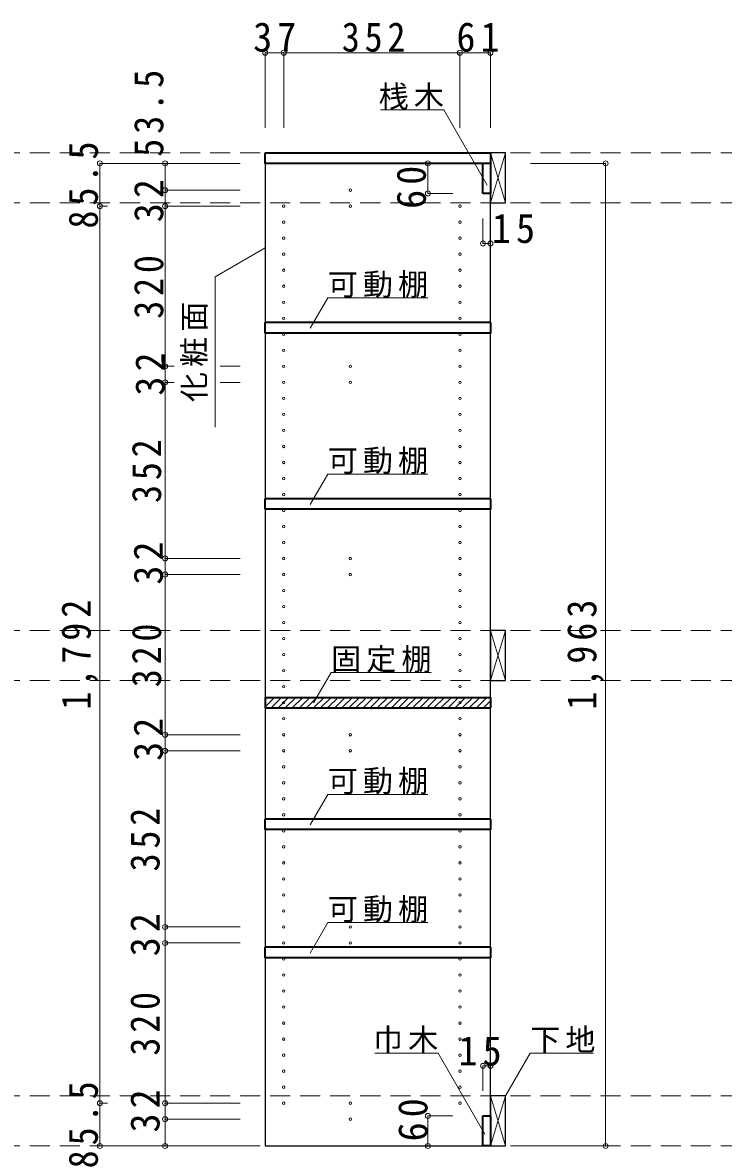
# Model space of a CAD drawing. Units: millimetres, scale not verified. Extents: x -3922 to 3878, y -2932 to 2722.
# Drawn here: x -632 to 768, y -1724 to 533 of the extents above; entities that cross this region are included whole.
import ezdxf

# ---------------------------------------------------------------- set-up
doc = ezdxf.new("R2010")
doc.units = ezdxf.units.MM
doc.header["$LTSCALE"] = 20
doc.header["$PDMODE"] = 32
doc.header["$PDSIZE"] = 10
doc.linetypes.add('DASHED2', pattern=[3, 2, -1])
for name, color, linetype, lineweight in [('0-2', 2, 'Continuous', 35), ('0-3_固定棚', 3, 'Continuous', 25), ('0-4_可動棚', 3, 'Continuous', 25), ('0-5_側板', 4, 'Continuous', 9), ('0-7_桟木・巾木', 2, 'Continuous', 35), ('0-8', 3, 'Continuous', 25), ('0-A_文字', 7, 'Continuous', 18), ('0-B_寸法', 7, 'Continuous', 9), ('0-C_ハッチ', 4, 'Continuous', 9)]:
    doc.layers.add(name, color=color, linetype=linetype, lineweight=lineweight)
doc.styles.add('ＭＳ ゴシック', font='')
doc.styles.get('ＭＳ ゴシック').set_extended_font_data('MS Gothic')

msp = doc.modelspace()

# ---------------------------------------------------------------- linework, layer by layer
at = {"layer": '0-2'}
for p, q in [((-147.53, 272.73), (302.47, 272.73)), ((302.47, 272.73), (302.47, 251.73))]:
    msp.add_line(p, q, dxfattribs=at)
msp.add_lwpolyline([(302.47, 251.73), (-147.53, 251.73), (-147.53, 272.73)], dxfattribs=at)
at = {"layer": '0-3_固定棚', "color": 2, "lineweight": 35}
for p, q in [((-147.53, -815.27), (302.47, -815.27)), ((-147.53, -815.27), (-147.53, -836.27)), ((302.47, -815.27), (302.47, -836.27)), ((-147.53, -836.27), (302.47, -836.27))]:
    msp.add_line(p, q, dxfattribs=at)
at = {"layer": '0-4_可動棚', "color": 2, "lineweight": 35}
for p, q in [((-147.53, -87.27), (-147.53, -66.27)), ((302.47, -66.27), (-147.53, -66.27)), ((-147.53, -439.27), (-147.53, -418.27)), ((302.47, -418.27), (-147.53, -418.27)), ((-147.53, -1079.27), (-147.53, -1058.27)), ((302.47, -1058.27), (-147.53, -1058.27)), ((-147.53, -1335.27), (-147.53, -1314.27)), ((302.47, -1314.27), (-147.53, -1314.27))]:
    msp.add_line(p, q, dxfattribs=at)
for points in [[(302.47, -66.27), (302.47, -87.27), (-147.53, -87.27)], [(302.47, -418.27), (302.47, -439.27), (-147.53, -439.27)], [(302.47, -1058.27), (302.47, -1079.27), (-147.53, -1079.27)], [(302.47, -1314.27), (302.47, -1335.27), (-147.53, -1335.27)]]:
    msp.add_lwpolyline(points, dxfattribs=at)
at = {"layer": '0-5_側板', "color": 3, "lineweight": 25}
for p, q in [((302.47, 251.73), (-147.53, 251.73)), ((302.47, -1711.27), (302.47, 251.73))]:
    msp.add_line(p, q, dxfattribs=at)
msp.add_lwpolyline([(-147.53, 251.73), (-147.53, -1711.27), (302.47, -1711.27)], dxfattribs=at)
at = {"layer": '0-5_側板'}
for centre in [(22.47, 198.23), (-110.53, 166.23), (22.47, 166.23), (241.47, 166.23), (-110.53, 134.23), (241.47, 134.23), (-110.53, 102.23), (241.47, 102.23), (-110.53, 70.23), (241.47, 70.23), (-110.53, 38.23), (241.47, 38.23), (-110.53, 6.23), (241.47, 6.23), (-110.53, -25.77), (241.47, -25.77), (-110.53, -57.77), (241.47, -57.77), (-110.53, -89.77), (241.47, -89.77), (-110.53, -121.77), (241.47, -121.77), (-110.53, -153.77), (22.47, -153.77), (241.47, -153.77), (-110.53, -185.77), (22.47, -185.77), (241.47, -185.77), (-110.53, -217.77), (241.47, -217.77), (-110.53, -249.77), (241.47, -249.77), (-110.53, -281.77), (241.47, -281.77), (-110.53, -313.77), (241.47, -313.77), (-110.53, -345.77), (241.47, -345.77), (-110.53, -377.77), (241.47, -377.77), (-110.53, -409.77), (241.47, -409.77), (-110.53, -441.77), (241.47, -441.77), (-110.53, -473.77), (241.47, -473.77), (-110.53, -505.77), (241.47, -505.77), (-110.53, -537.77), (22.47, -537.77), (241.47, -537.77), (-110.53, -569.77), (22.47, -569.77), (241.47, -569.77), (-110.53, -601.77), (241.47, -601.77), (-110.53, -633.77), (241.47, -633.77), (-110.53, -665.77), (241.47, -665.77), (-110.53, -697.77), (241.47, -697.77), (-110.53, -729.77), (241.47, -729.77), (-110.53, -761.77), (241.47, -761.77), (-110.53, -793.77), (241.47, -793.77), (-110.53, -825.77), (241.47, -825.77), (-110.53, -857.77), (241.47, -857.77), (-110.53, -889.77), (22.47, -889.77), (241.47, -889.77), (-110.53, -921.77), (22.47, -921.77), (241.47, -921.77), (-110.53, -953.77), (241.47, -953.77), (-110.53, -985.77), (241.47, -985.77), (-110.53, -1017.77), (241.47, -1017.77), (-110.53, -1049.77), (241.47, -1049.77), (-110.53, -1081.77), (241.47, -1081.77), (-110.53, -1113.77), (241.47, -1113.77), (-110.53, -1145.77), (241.47, -1145.77), (-110.53, -1177.77), (241.47, -1177.77), (-110.53, -1209.77), (241.47, -1209.77), (-110.53, -1241.77), (241.47, -1241.77), (-110.53, -1273.77), (22.47, -1273.77), (241.47, -1273.77), (-110.53, -1305.77), (22.47, -1305.77), (241.47, -1305.77), (-110.53, -1337.77), (241.47, -1337.77), (-110.53, -1369.77), (241.47, -1369.77), (-110.53, -1401.77), (241.47, -1401.77), (-110.53, -1433.77), (241.47, -1433.77), (-110.53, -1465.77), (241.47, -1465.77), (-110.53, -1497.77), (241.47, -1497.77), (-110.53, -1529.77), (241.47, -1529.77), (-110.53, -1561.77), (241.47, -1561.77), (-110.53, -1593.77), (241.47, -1593.77), (-110.53, -1625.77), (22.47, -1625.77), (241.47, -1625.77), (22.47, -1657.77)]:
    msp.add_circle(centre, 2.5, dxfattribs=at)
at = {"layer": '0-7_桟木・巾木'}
for p, q in [((302.47, 251.73), (287.47, 251.73)), ((287.47, 191.73), (287.47, 251.73)), ((302.47, 251.73), (302.47, 191.73)), ((287.47, -1651.27), (302.47, -1651.27)), ((302.47, -1651.27), (302.47, -1711.27))]:
    msp.add_line(p, q, dxfattribs=at)
for points in [[(302.47, 191.73), (290.97, 191.73), (287.47, 191.73)], [(302.47, -1711.27), (287.47, -1711.27), (287.47, -1651.27)]]:
    msp.add_lwpolyline(points, dxfattribs=at)
at = {"layer": '0-8'}
for p, q in [((302.47, 272.73), (302.47, 172.73)), ((332.47, 272.73), (302.47, 272.73)), ((332.47, 172.73), (332.47, 272.73)), ((302.47, 172.73), (332.47, 172.73)), ((302.47, -681.27), (302.47, -781.27)), ((332.47, -681.27), (302.47, -681.27)), ((332.47, -781.27), (332.47, -681.27)), ((302.47, -781.27), (332.47, -781.27)), ((302.47, -1611.27), (302.47, -1711.27)), ((332.47, -1611.27), (302.47, -1611.27)), ((332.47, -1711.27), (332.47, -1611.27)), ((302.47, -1711.27), (332.47, -1711.27))]:
    msp.add_line(p, q, dxfattribs=at)
at = {"layer": '0-8', "color": 7, "lineweight": 18}
for p, q in [((302.47, 172.73), (332.47, 272.73)), ((302.47, 272.73), (332.47, 172.73)), ((302.47, -781.27), (332.47, -681.27)), ((302.47, -681.27), (332.47, -781.27)), ((302.47, -1711.27), (332.47, -1611.27)), ((302.47, -1611.27), (332.47, -1711.27))]:
    msp.add_line(p, q, dxfattribs=at)
at = {"layer": '0-A_文字'}
for p, q in [((209.12, 358.32), (83.09, 358.32)), ((295.8, 208.2), (209.12, 358.32)), ((-147.53, 82.66), (-247.53, 24.93)), ((-247.53, -275.07), (-247.53, 24.93)), ((-57.55, -77.79), (-22.53, -17.14)), ((177.47, -17.14), (-22.53, -17.14)), ((-57.55, -429.79), (-22.53, -369.14)), ((177.47, -369.14), (-22.53, -369.14)), ((-50.89, -826.33), (-15.88, -765.68)), ((184.12, -765.68), (-15.88, -765.68)), ((-57.55, -1069.79), (-22.53, -1009.14)), ((177.47, -1009.14), (-22.53, -1009.14)), ((-57.55, -1325.79), (-22.53, -1265.14)), ((177.47, -1265.14), (-22.53, -1265.14)), ((332.47, -1611.27), (381.89, -1525.68)), ((381.89, -1525.68), (507.91, -1525.68))]:
    msp.add_line(p, q, dxfattribs=at)
msp.add_lwpolyline([(291.07, -1687.41), (197.69, -1525.68), (71.66, -1525.68)], dxfattribs=at)
at = {"layer": '0-B_寸法', "color": 4}
for p, q in [((-147.53, 472.73), (-147.53, 322.73)), ((-147.53, 472.73), (302.47, 472.73)), ((-110.53, 472.73), (-110.53, 322.73)), ((241.47, 472.73), (241.47, 322.73)), ((302.47, 472.73), (302.47, 322.73)), ((-477.53, 251.73), (-477.53, -1711.27)), ((-477.53, 251.73), (-347.53, 251.73)), ((-347.53, 251.73), (-347.53, 198.23)), ((-197.53, 251.73), (-347.53, 251.73)), ((177.47, 251.73), (177.47, 191.73)), ((177.47, 251.73), (227.47, 251.73)), ((532.47, 251.73), (382.47, 251.73)), ((532.47, 251.73), (532.47, -1711.27)), ((-347.53, 198.23), (-347.53, 166.23)), ((-197.53, 198.23), (-347.53, 198.23)), ((177.47, 191.73), (227.47, 191.73)), ((-477.53, 166.23), (-462.52, 166.23)), ((-347.53, 166.23), (-347.53, -153.77)), ((-197.53, 166.23), (-347.53, 166.23)), ((287.47, 91.73), (287.47, 141.73)), ((302.47, 91.73), (302.47, 141.73)), ((287.47, 91.73), (302.47, 91.73)), ((-347.53, -153.77), (-347.53, -185.77)), ((-329.04, -153.77), (-347.53, -153.77)), ((-197.53, -153.77), (-237.28, -153.77)), ((-347.53, -185.77), (-347.53, -537.77)), ((-329.04, -185.77), (-347.53, -185.77)), ((-197.53, -185.77), (-237.28, -185.77)), ((-347.53, -537.77), (-347.53, -569.77)), ((-197.53, -537.77), (-347.53, -537.77)), ((-347.53, -569.77), (-347.53, -889.77)), ((-197.53, -569.77), (-347.53, -569.77)), ((-347.53, -889.77), (-347.53, -921.77)), ((-197.53, -889.77), (-347.53, -889.77)), ((-197.53, -921.77), (-347.53, -921.77)), ((-347.53, -1273.77), (-347.53, -921.77)), ((-347.53, -1305.77), (-347.53, -1273.77)), ((-347.53, -1273.77), (-197.53, -1273.77)), ((-347.53, -1625.77), (-347.53, -1305.77)), ((-347.53, -1305.77), (-197.53, -1305.77)), ((287.47, -1551.27), (302.47, -1551.27)), ((287.47, -1551.27), (287.47, -1601.27)), ((302.47, -1551.27), (302.47, -1601.27)), ((-477.53, -1625.77), (-462.52, -1625.77)), ((-347.53, -1657.77), (-347.53, -1625.77)), ((-347.53, -1625.77), (-197.53, -1625.77)), ((-347.53, -1711.27), (-347.53, -1657.77)), ((-347.53, -1657.77), (-197.53, -1657.77)), ((177.47, -1651.27), (177.47, -1711.27)), ((177.47, -1651.27), (227.47, -1651.27)), ((-477.53, -1711.27), (-347.53, -1711.27)), ((-347.53, -1711.27), (-197.53, -1711.27)), ((177.47, -1711.27), (227.47, -1711.27)), ((532.47, -1711.27), (382.47, -1711.27))]:
    msp.add_line(p, q, dxfattribs=at)
at = {"layer": '0-B_寸法', "color": 4, "linetype": 'DASHED2'}
for p, q in [((3142.47, 272.73), (-3046.53, 272.73)), ((3142.47, 172.73), (-3046.53, 172.73)), ((3142.47, -681.27), (-3046.53, -681.27)), ((3142.47, -781.27), (-3046.53, -781.27)), ((3142.47, -1611.27), (-3046.53, -1611.27)), ((3142.47, -1711.27), (-3046.53, -1711.27))]:
    msp.add_line(p, q, dxfattribs=at)
at = {"layer": '0-B_寸法'}
for p in [(-147.53, 472.73), (-110.53, 472.73), (241.47, 472.73), (302.47, 472.73), (-477.53, 251.73), (-347.53, 251.73), (177.47, 251.73), (532.47, 251.73), (-347.53, 198.23), (177.47, 191.73), (-477.53, 166.23), (-347.53, 166.23), (287.47, 91.73), (302.47, 91.73), (-347.53, -153.77), (-347.53, -185.77), (-347.53, -537.77), (-347.53, -569.77), (-347.53, -889.77), (-347.53, -921.77), (-347.53, -1273.77), (-347.53, -1305.77), (287.47, -1551.27), (302.47, -1551.27), (-477.53, -1625.77), (-347.53, -1625.77), (177.47, -1651.27), (-347.53, -1657.77), (-477.53, -1711.27), (-347.53, -1711.27), (177.47, -1711.27), (532.47, -1711.27)]:
    msp.add_point(p, dxfattribs=at)
at = {"layer": '0-C_ハッチ'}
for p, q in [((-147.53, -833.79), (-129, -815.27)), ((-147.53, -819.65), (-143.15, -815.27)), ((-135.86, -836.27), (-114.86, -815.27)), ((-121.72, -836.27), (-100.72, -815.27)), ((-107.58, -836.27), (-86.58, -815.27)), ((-93.44, -836.27), (-72.44, -815.27)), ((-79.29, -836.27), (-58.29, -815.27)), ((-65.15, -836.27), (-44.15, -815.27)), ((-51.01, -836.27), (-30.01, -815.27)), ((-36.87, -836.27), (-15.87, -815.27)), ((-22.73, -836.27), (-1.73, -815.27)), ((-8.58, -836.27), (12.42, -815.27)), ((5.56, -836.27), (26.56, -815.27)), ((19.7, -836.27), (40.7, -815.27)), ((33.84, -836.27), (54.84, -815.27)), ((47.99, -836.27), (68.99, -815.27)), ((62.13, -836.27), (83.13, -815.27)), ((76.27, -836.27), (97.27, -815.27)), ((90.41, -836.27), (111.41, -815.27)), ((104.55, -836.27), (125.55, -815.27)), ((118.7, -836.27), (139.7, -815.27)), ((132.84, -836.27), (153.84, -815.27)), ((146.98, -836.27), (167.98, -815.27)), ((161.12, -836.27), (182.12, -815.27)), ((175.26, -836.27), (196.26, -815.27)), ((189.41, -836.27), (210.41, -815.27)), ((203.55, -836.27), (224.55, -815.27)), ((217.69, -836.27), (238.69, -815.27)), ((231.83, -836.27), (252.83, -815.27)), ((245.97, -836.27), (266.97, -815.27)), ((260.12, -836.27), (281.12, -815.27)), ((274.26, -836.27), (295.26, -815.27)), ((288.4, -836.27), (302.47, -822.2))]:
    msp.add_line(p, q, dxfattribs=at)

# ---------------------------------------------------------------- texts
at = {"layer": '0-A_文字', "char_height": 43.99, "attachment_point": 7, "style": 'ＭＳ ゴシック'}
for s, insert in [('\\T1.17;桟木', (79.12, 358.32)), ('\\T1.17;可動棚', (-22.53, -17.14)), ('\\T1.17;可動棚', (-22.53, -369.14)), ('\\T1.17;固定棚', (-15.88, -765.68)), ('\\T1.17;可動棚', (-22.53, -1009.14)), ('\\T1.17;可動棚', (-22.53, -1265.14)), ('\\T1.17;巾木', (67.69, -1525.68)), ('\\T1.17;下地', (381.89, -1525.68))]:
    msp.add_mtext(s, dxfattribs=dict(at, insert=insert))
at = {"layer": '0-A_文字', "insert": (-262.53, -225.07), "char_height": 43.99, "attachment_point": 7, "rotation": 90, "style": 'ＭＳ ゴシック'}
msp.add_mtext('\\T1.17;化粧面', dxfattribs=at)
at = {"layer": '0-B_寸法', "char_height": 58.65, "attachment_point": 7, "style": 'ＭＳ ゴシック'}
for s, insert in [('\\T1.27;\\W0.95;37', (-171.53, 473.94)), ('\\T1.27;\\W0.9;352', (5.47, 473.94)), ('\\T1.27;\\W0.95;61', (234.47, 473.94)), ('\\T1.27;\\W0.95;15', (305.36, 91.73)), ('\\T1.27;\\W0.95;15', (238.62, -1551.27))]:
    msp.add_mtext(s, dxfattribs=dict(at, insert=insert))
at = {"layer": '0-B_寸法', "char_height": 58.65, "attachment_point": 7, "rotation": 90, "style": 'ＭＳ ゴシック'}
for s, insert in [('\\T1.28;\\W0.9;53.5', (-350.14, 264.81)), ('\\T1.28;\\W0.9;85.5', (-480.85, 121.48)), ('\\T1.27;\\W0.95;60', (174.27, 160.86)), ('\\T1.27;\\W0.95;32', (-350.14, 134.1)), ('\\T1.27;\\W0.9;320', (-350.14, -58.77)), ('\\T1.27;\\W0.95;32', (-347.53, -212.27)), ('\\T1.27;\\W0.9;352', (-354.44, -426.77)), ('\\T1.27;\\W0.95;32', (-351.04, -589.89)), ('\\T1.28;\\W0.9;1,792', (-480.85, -839.77)), ('\\T1.28;\\W0.9;1,963', (529.15, -839.77)), ('\\T1.27;\\W0.9;320', (-354.44, -794.77)), ('\\T1.27;\\W0.95;32', (-351.04, -941.89)), ('\\T1.27;\\W0.9;352', (-357.53, -1162.77)), ('\\T1.27;\\W0.95;32', (-357.53, -1332.27)), ('\\T1.27;\\W0.9;320', (-357.53, -1530.77)), ('\\T1.28;\\W0.9;85.5', (-480.85, -1756.02)), ('\\T1.27;\\W0.95;32', (-357.53, -1684.27)), ('\\T1.27;\\W0.95;60', (177.47, -1702.05))]:
    msp.add_mtext(s, dxfattribs=dict(at, insert=insert))

doc.saveas('drawing.dxf')
